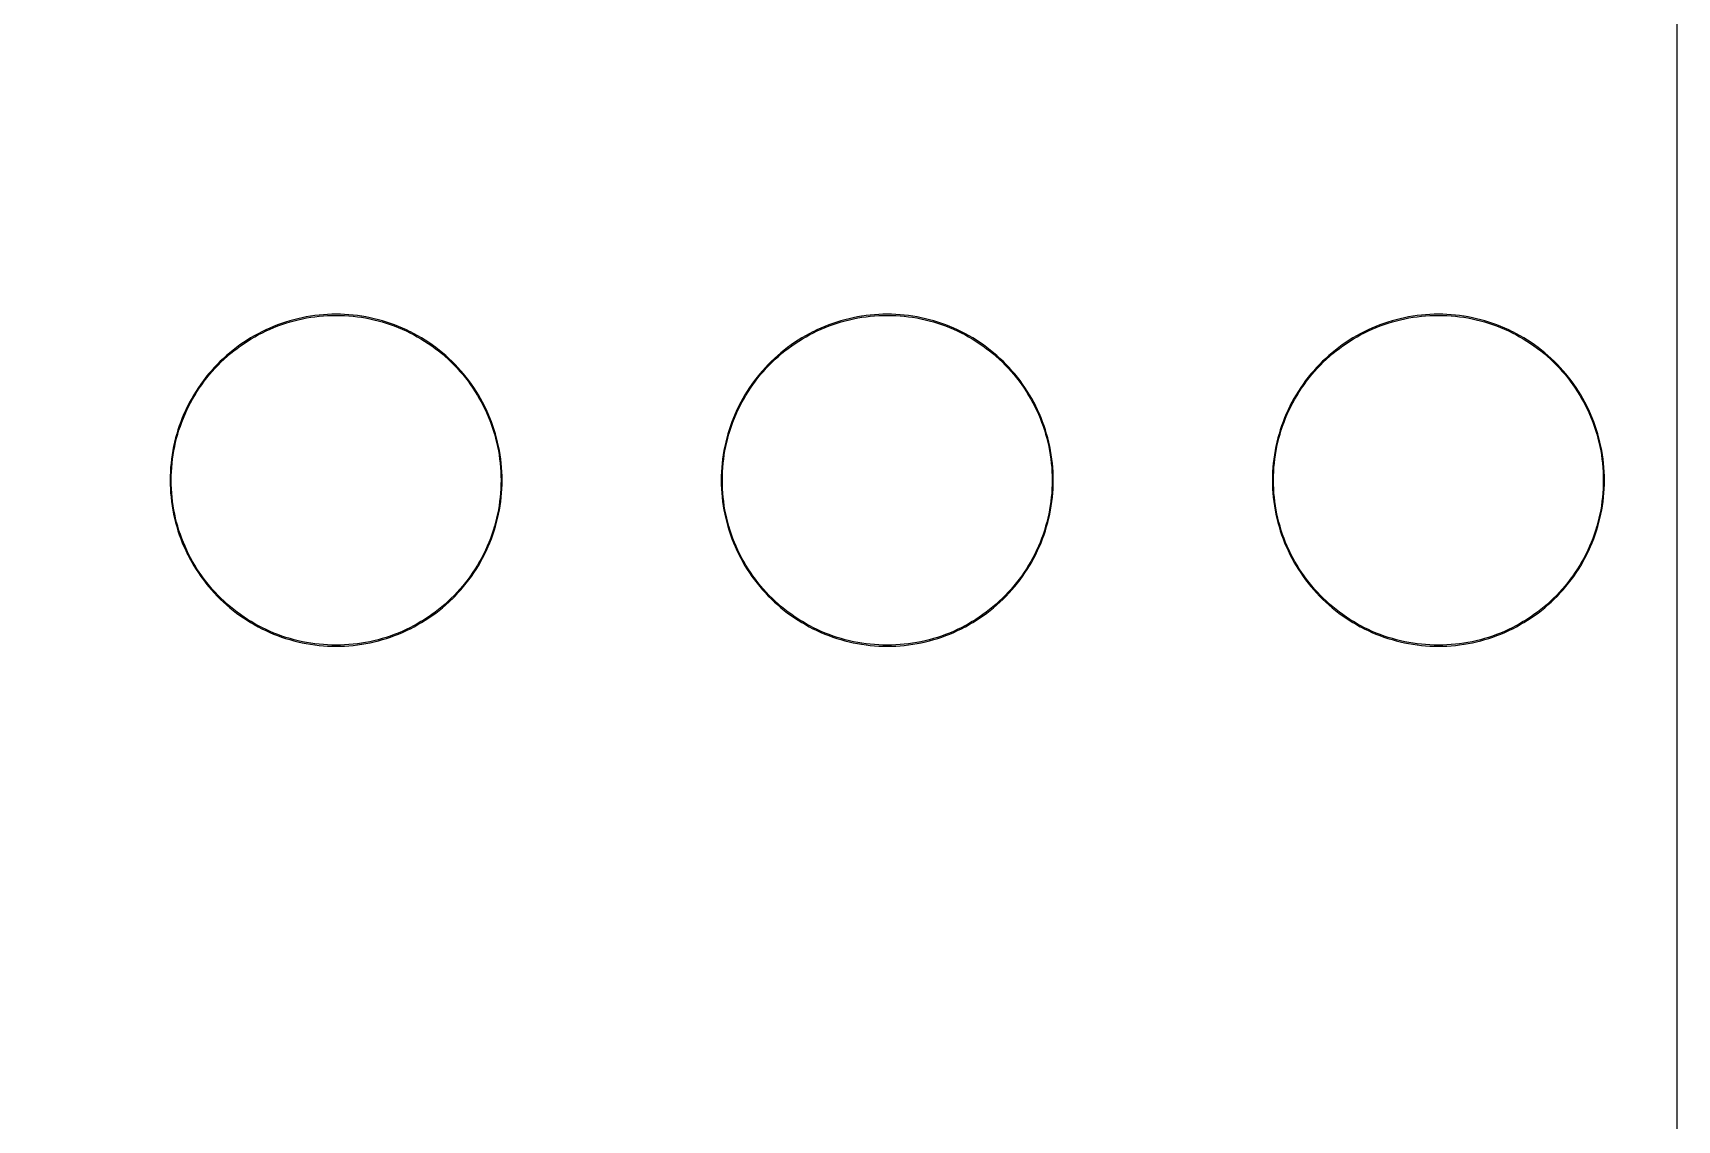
# Model space of a CAD drawing. Extents: x 6 to 66, y 0 to 129.
# Drawn here: x 51.05 to 66.2, y 48.6 to 58.62 of the extents above; entities that cross this region are included whole.
import ezdxf

# ---------------------------------------------------------------- set-up
doc = ezdxf.new("R2010")
doc.units = 0

msp = doc.modelspace()

# ---------------------------------------------------------------- linework, layer by layer
at = {"color": 5, "true_color": 0x0000ff}
msp.add_polyline3d([(66.20408, 0.3175, 0), (66.20408, 128.81762, 0), (5.58393, 128.81762, 0), (5.58393, 0.3175, 0), (66.20408, 0.3175, 0)], close=True, dxfattribs=at)
at = {"color": 34, "true_color": 0x008000}
for points in [[(5.58394, 0.3175, 0), (66.20408, 0.3175, 0), (66.20408, 128.81762, 0), (5.58394, 128.81762, 0), (5.58394, 0.3175, 0)], [(54.9111, 55.59368, 0), (54.88265, 55.6206, 0), (54.8537, 55.64702, 0), (54.82373, 55.67242, 0), (54.79325, 55.69731, 0), (54.76226, 55.72119, 0), (54.73051, 55.7443, 0), (54.69825, 55.76665, 0), (54.66523, 55.78824, 0), (54.63196, 55.80882, 0), (54.59792, 55.82863, 0), (54.56363, 55.84768, 0), (54.52858, 55.86571, 0), (54.5272, 55.86642, 0), (54.49189, 55.88344, 0), (54.45608, 55.89969, 0), (54.42001, 55.91493, 0), (54.38343, 55.92916, 0), (54.3466, 55.94262, 0), (54.30927, 55.95506, 0), (54.27167, 55.96649, 0), (54.23383, 55.97691, 0), (54.19573, 55.98631, 0), (54.15737, 55.99494, 0), (54.11877, 56.00256, 0), (54.08016, 56.00891, 0), (54.07863, 56.00915, 0), (54.03976, 56.01474, 0), (54.00065, 56.01931, 0), (53.96153, 56.02287, 0), (53.92242, 56.02541, 0), (53.8833, 56.02693, 0), (53.84393, 56.02744, 0), (53.80456, 56.02693, 0), (53.76545, 56.02541, 0), (53.72633, 56.02287, 0), (53.68721, 56.01931, 0), (53.6481, 56.01474, 0), (53.60923, 56.00915, 0), (53.6077, 56.00891, 0), (53.5691, 56.00256, 0), (53.53049, 55.99494, 0), (53.49213, 55.98631, 0), (53.45403, 55.97691, 0), (53.41619, 55.96649, 0), (53.3786, 55.95506, 0), (53.34126, 55.94262, 0), (53.30443, 55.92916, 0), (53.26785, 55.91493, 0), (53.23178, 55.89969, 0), (53.19597, 55.88344, 0), (53.16066, 55.86642, 0), (53.15928, 55.86571, 0), (53.12423, 55.84768, 0), (53.08994, 55.82863, 0), (53.05591, 55.80882, 0), (53.02263, 55.78824, 0), (52.98961, 55.76665, 0), (52.95735, 55.7443, 0), (52.9256, 55.72119, 0), (52.89462, 55.69731, 0), (52.86414, 55.67242, 0), (52.83416, 55.64702, 0), (52.80521, 55.6206, 0), (52.77676, 55.59368, 0), (52.74772, 55.56464, 0), (52.7208, 55.5362, 0), (52.69438, 55.50724, 0), (52.66898, 55.47727, 0), (52.64409, 55.44679, 0), (52.62022, 55.4158, 0), (52.5971, 55.38405, 0), (52.57475, 55.35179, 0), (52.55316, 55.31877, 0), (52.53259, 55.2855, 0), (52.51277, 55.25146, 0), (52.49372, 55.21717, 0), (52.47569, 55.18212, 0), (52.47499, 55.18074, 0), (52.45797, 55.14543, 0), (52.44171, 55.10962, 0), (52.42647, 55.07355, 0), (52.41225, 55.03698, 0), (52.39879, 55.00015, 0), (52.38634, 54.96281, 0), (52.37491, 54.92522, 0), (52.3645, 54.88737, 0), (52.3551, 54.84927, 0), (52.34646, 54.81092, 0), (52.33884, 54.77231, 0), (52.33249, 54.7337, 0), (52.33225, 54.73217, 0), (52.32666, 54.69331, 0), (52.32209, 54.65419, 0), (52.31853, 54.61507, 0), (52.31599, 54.57596, 0), (52.31447, 54.53684, 0), (52.31396, 54.49747, 0), (52.31447, 54.4581, 0), (52.31599, 54.41899, 0), (52.31853, 54.37987, 0), (52.32209, 54.34076, 0), (52.32666, 54.30164, 0), (52.33225, 54.26278, 0), (52.33249, 54.26125, 0), (52.33884, 54.22264, 0), (52.34646, 54.18403, 0), (52.3551, 54.14568, 0), (52.3645, 54.10758, 0), (52.37491, 54.06973, 0), (52.38634, 54.03214, 0), (52.39879, 53.9948, 0), (52.41225, 53.95797, 0), (52.42647, 53.92139, 0), (52.44171, 53.88533, 0), (52.45797, 53.84951, 0), (52.47499, 53.81421, 0), (52.47569, 53.81283, 0), (52.49372, 53.77777, 0), (52.51277, 53.74348, 0), (52.53259, 53.70945, 0), (52.55316, 53.67617, 0), (52.57475, 53.64315, 0), (52.5971, 53.6109, 0), (52.62022, 53.57915, 0), (52.64409, 53.54816, 0), (52.66898, 53.51768, 0), (52.69438, 53.48771, 0), (52.7208, 53.45875, 0), (52.74772, 53.4303, 0), (52.77566, 53.40236, 0), (52.77676, 53.40127, 0), (52.80521, 53.37434, 0), (52.83416, 53.34793, 0), (52.86414, 53.32253, 0), (52.89462, 53.29763, 0), (52.9256, 53.27376, 0), (52.95735, 53.25064, 0), (52.98961, 53.22829, 0), (53.02263, 53.2067, 0), (53.05591, 53.18613, 0), (53.08994, 53.16632, 0), (53.12423, 53.14727, 0), (53.12561, 53.14656, 0), (53.15928, 53.12923, 0), (53.16066, 53.12853, 0), (53.19597, 53.11151, 0), (53.23178, 53.09525, 0), (53.26785, 53.08001, 0), (53.30443, 53.06579, 0), (53.34126, 53.05233, 0), (53.3786, 53.03988, 0), (53.41619, 53.02845, 0), (53.45403, 53.01804, 0), (53.49213, 53.00864, 0), (53.53049, 53, 0), (53.5691, 52.99238, 0), (53.6077, 52.98603, 0), (53.60923, 52.98579, 0), (53.6481, 52.9802, 0), (53.68721, 52.97563, 0), (53.72633, 52.97208, 0), (53.76545, 52.96954, 0), (53.80456, 52.96801, 0), (53.84393, 52.9675, 0), (53.8833, 52.96801, 0), (53.92242, 52.96954, 0), (53.96153, 52.97208, 0), (54.00065, 52.97563, 0), (54.03976, 52.9802, 0), (54.07863, 52.98579, 0), (54.08016, 52.98603, 0), (54.11877, 52.99238, 0), (54.15737, 53, 0), (54.19573, 53.00864, 0), (54.23383, 53.01804, 0), (54.27167, 53.02845, 0), (54.30927, 53.03988, 0), (54.3466, 53.05233, 0), (54.38343, 53.06579, 0), (54.42001, 53.08001, 0), (54.45608, 53.09525, 0), (54.49189, 53.11151, 0), (54.5272, 53.12853, 0), (54.52858, 53.12923, 0), (54.56225, 53.14656, 0), (54.56363, 53.14727, 0), (54.59792, 53.16632, 0), (54.63196, 53.18613, 0), (54.66523, 53.2067, 0), (54.69825, 53.22829, 0), (54.73051, 53.25064, 0), (54.76226, 53.27376, 0), (54.79325, 53.29763, 0), (54.82373, 53.32253, 0), (54.8537, 53.34793, 0), (54.88265, 53.37434, 0), (54.9111, 53.40127, 0), (54.9122, 53.40236, 0), (54.94014, 53.4303, 0), (54.96706, 53.45875, 0), (54.99348, 53.48771, 0), (55.01888, 53.51768, 0), (55.04377, 53.54816, 0), (55.06765, 53.57915, 0), (55.09076, 53.6109, 0), (55.11311, 53.64315, 0), (55.1347, 53.67617, 0), (55.15528, 53.70945, 0), (55.17509, 53.74348, 0), (55.19414, 53.77777, 0), (55.21217, 53.81283, 0), (55.21288, 53.81421, 0), (55.22989, 53.84951, 0), (55.24615, 53.88533, 0), (55.26139, 53.92139, 0), (55.27561, 53.95797, 0), (55.28908, 53.9948, 0), (55.30152, 54.03214, 0), (55.31295, 54.06973, 0), (55.32337, 54.10758, 0), (55.33276, 54.14568, 0), (55.3414, 54.18403, 0), (55.34902, 54.22264, 0), (55.35537, 54.26125, 0), (55.35561, 54.26278, 0), (55.3612, 54.30164, 0), (55.36577, 54.34076, 0), (55.36933, 54.37987, 0), (55.37187, 54.41899, 0), (55.37339, 54.4581, 0), (55.3739, 54.49747, 0), (55.37339, 54.53684, 0), (55.37187, 54.57596, 0), (55.36933, 54.61507, 0), (55.36577, 54.65419, 0), (55.3612, 54.69331, 0), (55.35561, 54.73217, 0), (55.35537, 54.7337, 0), (55.34902, 54.77231, 0), (55.3414, 54.81092, 0), (55.33276, 54.84927, 0), (55.32337, 54.88737, 0), (55.31295, 54.92522, 0), (55.30152, 54.96281, 0), (55.28908, 55.00015, 0), (55.27561, 55.03698, 0), (55.26139, 55.07355, 0), (55.24615, 55.10962, 0), (55.22989, 55.14543, 0), (55.21288, 55.18074, 0), (55.21217, 55.18212, 0), (55.19414, 55.21717, 0), (55.17509, 55.25146, 0), (55.15528, 55.2855, 0), (55.1347, 55.31877, 0), (55.11311, 55.35179, 0), (55.09076, 55.38405, 0), (55.06765, 55.4158, 0), (55.04377, 55.44679, 0), (55.01888, 55.47727, 0), (54.99348, 55.50724, 0), (54.96706, 55.5362, 0), (54.94014, 55.56464, 0), (54.9111, 55.59368, 0)], [(53.92242, 52.97944, 0), (53.8833, 52.97792, 0), (53.84393, 52.97741, 0), (53.80456, 52.97792, 0), (53.76545, 52.97944, 0), (53.72633, 52.98198, 0), (53.68721, 52.98554, 0), (53.6481, 52.99011, 0), (53.60987, 52.99561, 0), (53.57216, 53.00181, 0), (53.53355, 53.00943, 0), (53.4952, 53.01806, 0), (53.4571, 53.02746, 0), (53.41925, 53.03787, 0), (53.38166, 53.0493, 0), (53.34432, 53.06175, 0), (53.30749, 53.07521, 0), (53.27091, 53.08944, 0), (53.23485, 53.10468, 0), (53.19903, 53.12093, 0), (53.16403, 53.1378, 0), (53.13005, 53.15528, 0), (53.09576, 53.17433, 0), (53.06173, 53.19414, 0), (53.02845, 53.21472, 0), (52.99543, 53.23631, 0), (52.96318, 53.25866, 0), (52.93143, 53.28177, 0), (52.90044, 53.30565, 0), (52.86996, 53.33054, 0), (52.83999, 53.35594, 0), (52.81103, 53.38236, 0), (52.78258, 53.40928, 0), (52.75574, 53.43612, 0), (52.72881, 53.46457, 0), (52.7024, 53.49353, 0), (52.677, 53.5235, 0), (52.65211, 53.55398, 0), (52.62823, 53.58497, 0), (52.60512, 53.61672, 0), (52.58276, 53.64898, 0), (52.56117, 53.682, 0), (52.5406, 53.71527, 0), (52.52079, 53.74931, 0), (52.50174, 53.7836, 0), (52.48441, 53.81727, 0), (52.46739, 53.85257, 0), (52.45113, 53.88839, 0), (52.43589, 53.92446, 0), (52.42167, 53.96103, 0), (52.40821, 53.99786, 0), (52.39576, 54.0352, 0), (52.38433, 54.07279, 0), (52.37392, 54.11064, 0), (52.36452, 54.14874, 0), (52.35588, 54.18709, 0), (52.34826, 54.2257, 0), (52.34216, 54.26278, 0), (52.33657, 54.30164, 0), (52.332, 54.34076, 0), (52.32844, 54.37987, 0), (52.3259, 54.41899, 0), (52.32438, 54.4581, 0), (52.32387, 54.49747, 0), (52.32438, 54.53684, 0), (52.3259, 54.57596, 0), (52.32844, 54.61507, 0), (52.332, 54.65419, 0), (52.33657, 54.69331, 0), (52.34215, 54.73209, 0), (52.34826, 54.76925, 0), (52.35588, 54.80785, 0), (52.36452, 54.84621, 0), (52.37392, 54.88431, 0), (52.38433, 54.92215, 0), (52.39576, 54.95975, 0), (52.40821, 54.99708, 0), (52.42167, 55.03391, 0), (52.43589, 55.07049, 0), (52.45113, 55.10656, 0), (52.46739, 55.14237, 0), (52.48441, 55.17767, 0), (52.50174, 55.21135, 0), (52.52079, 55.24564, 0), (52.5406, 55.27968, 0), (52.56117, 55.31295, 0), (52.58276, 55.34597, 0), (52.60512, 55.37823, 0), (52.62823, 55.40998, 0), (52.65211, 55.44097, 0), (52.677, 55.47145, 0), (52.7024, 55.50142, 0), (52.72881, 55.53037, 0), (52.75574, 55.55882, 0), (52.78277, 55.58585, 0), (52.81103, 55.61259, 0), (52.83999, 55.63901, 0), (52.86996, 55.66441, 0), (52.90044, 55.6893, 0), (52.93143, 55.71317, 0), (52.96318, 55.73629, 0), (52.99543, 55.75864, 0), (53.02845, 55.78023, 0), (53.06173, 55.8008, 0), (53.09576, 55.82062, 0), (53.13005, 55.83967, 0), (53.16403, 55.85714, 0), (53.19903, 55.87401, 0), (53.23485, 55.89027, 0), (53.27091, 55.90551, 0), (53.30749, 55.91973, 0), (53.34432, 55.9332, 0), (53.38166, 55.94564, 0), (53.41925, 55.95707, 0), (53.4571, 55.96749, 0), (53.4952, 55.97688, 0), (53.53355, 55.98552, 0), (53.57216, 55.99314, 0), (53.60987, 55.99934, 0), (53.6481, 56.00484, 0), (53.68721, 56.00941, 0), (53.72633, 56.01296, 0), (53.76545, 56.0155, 0), (53.80456, 56.01703, 0), (53.84393, 56.01754, 0), (53.8833, 56.01703, 0), (53.92242, 56.0155, 0), (53.96153, 56.01296, 0), (54.00065, 56.00941, 0), (54.03976, 56.00484, 0), (54.07806, 55.99933, 0), (54.1157, 55.99314, 0), (54.15431, 55.98552, 0), (54.19267, 55.97688, 0), (54.23077, 55.96749, 0), (54.26861, 55.95707, 0), (54.3062, 55.94564, 0), (54.34354, 55.9332, 0), (54.38037, 55.91973, 0), (54.41695, 55.90551, 0), (54.45302, 55.89027, 0), (54.48883, 55.87401, 0), (54.52384, 55.85715, 0), (54.55781, 55.83967, 0), (54.5921, 55.82062, 0), (54.62613, 55.8008, 0), (54.65941, 55.78023, 0), (54.69243, 55.75864, 0), (54.72469, 55.73629, 0), (54.75644, 55.71317, 0), (54.78742, 55.6893, 0), (54.8179, 55.66441, 0), (54.84788, 55.63901, 0), (54.87683, 55.61259, 0), (54.90528, 55.58567, 0), (54.93211, 55.55884, 0), (54.93212, 55.55882, 0), (54.95905, 55.53037, 0), (54.98546, 55.50142, 0), (55.01086, 55.47145, 0), (55.03576, 55.44097, 0), (55.05963, 55.40998, 0), (55.08275, 55.37823, 0), (55.1051, 55.34597, 0), (55.12669, 55.31295, 0), (55.14726, 55.27968, 0), (55.16707, 55.24564, 0), (55.18612, 55.21135, 0), (55.20345, 55.17767, 0), (55.22047, 55.14237, 0), (55.23673, 55.10656, 0), (55.25197, 55.07049, 0), (55.26619, 55.03391, 0), (55.27965, 54.99708, 0), (55.2921, 54.95975, 0), (55.30353, 54.92215, 0), (55.31394, 54.88431, 0), (55.32334, 54.84621, 0), (55.33198, 54.80785, 0), (55.3396, 54.76925, 0), (55.34579, 54.73161, 0), (55.35129, 54.69331, 0), (55.35587, 54.65419, 0), (55.35942, 54.61507, 0), (55.36196, 54.57596, 0), (55.36349, 54.53684, 0), (55.36399, 54.49747, 0), (55.36349, 54.4581, 0), (55.36196, 54.41899, 0), (55.35942, 54.37987, 0), (55.35587, 54.34076, 0), (55.35129, 54.30164, 0), (55.34579, 54.26334, 0), (55.3396, 54.2257, 0), (55.33198, 54.18709, 0), (55.32334, 54.14874, 0), (55.31394, 54.11064, 0), (55.30353, 54.07279, 0), (55.2921, 54.0352, 0), (55.27965, 53.99786, 0), (55.26619, 53.96103, 0), (55.25197, 53.92446, 0), (55.23673, 53.88839, 0), (55.22047, 53.85257, 0), (55.20345, 53.81727, 0), (55.18612, 53.7836, 0), (55.16707, 53.74931, 0), (55.14726, 53.71527, 0), (55.12669, 53.682, 0), (55.1051, 53.64898, 0), (55.08275, 53.61672, 0), (55.05963, 53.58497, 0), (55.03576, 53.55398, 0), (55.01086, 53.5235, 0), (54.98546, 53.49353, 0), (54.95905, 53.46457, 0), (54.93212, 53.43612, 0), (54.90528, 53.40928, 0), (54.87683, 53.38236, 0), (54.84788, 53.35594, 0), (54.8179, 53.33054, 0), (54.78742, 53.30565, 0), (54.75644, 53.28177, 0), (54.72469, 53.25866, 0), (54.69243, 53.23631, 0), (54.65941, 53.21472, 0), (54.62613, 53.19414, 0), (54.5921, 53.17433, 0), (54.55781, 53.15528, 0), (54.52383, 53.1378, 0), (54.48883, 53.12093, 0), (54.45302, 53.10468, 0), (54.41695, 53.08944, 0), (54.38037, 53.07521, 0), (54.34354, 53.06175, 0), (54.3062, 53.0493, 0), (54.26861, 53.03787, 0), (54.23077, 53.02746, 0), (54.19267, 53.01806, 0), (54.15431, 53.00943, 0), (54.1157, 53.00181, 0), (54.07806, 52.99562, 0), (54.03976, 52.99011, 0), (54.00065, 52.98554, 0), (53.96153, 52.98198, 0), (53.92242, 52.97944, 0)], [(59.9911, 55.59368, 0), (59.96265, 55.6206, 0), (59.9337, 55.64702, 0), (59.90373, 55.67242, 0), (59.87325, 55.69731, 0), (59.84226, 55.72119, 0), (59.81051, 55.7443, 0), (59.77825, 55.76665, 0), (59.74523, 55.78824, 0), (59.71196, 55.80882, 0), (59.67792, 55.82863, 0), (59.64363, 55.84768, 0), (59.60858, 55.86571, 0), (59.6072, 55.86642, 0), (59.57189, 55.88344, 0), (59.53608, 55.89969, 0), (59.50001, 55.91493, 0), (59.46343, 55.92916, 0), (59.4266, 55.94262, 0), (59.38927, 55.95506, 0), (59.35167, 55.96649, 0), (59.31383, 55.97691, 0), (59.27573, 55.98631, 0), (59.23737, 55.99494, 0), (59.19877, 56.00256, 0), (59.16016, 56.00891, 0), (59.15863, 56.00915, 0), (59.11977, 56.01474, 0), (59.08065, 56.01931, 0), (59.04153, 56.02287, 0), (59.00242, 56.02541, 0), (58.9633, 56.02693, 0), (58.92393, 56.02744, 0), (58.88456, 56.02693, 0), (58.84544, 56.02541, 0), (58.80633, 56.02287, 0), (58.76721, 56.01931, 0), (58.7281, 56.01474, 0), (58.68924, 56.00915, 0), (58.6877, 56.00891, 0), (58.6491, 56.00256, 0), (58.61049, 55.99494, 0), (58.57213, 55.98631, 0), (58.53403, 55.97691, 0), (58.49619, 55.96649, 0), (58.4586, 55.95506, 0), (58.42126, 55.94262, 0), (58.38443, 55.92916, 0), (58.34785, 55.91493, 0), (58.31178, 55.89969, 0), (58.27597, 55.88344, 0), (58.24066, 55.86642, 0), (58.23928, 55.86571, 0), (58.20423, 55.84768, 0), (58.16994, 55.82863, 0), (58.13591, 55.80882, 0), (58.10263, 55.78824, 0), (58.06961, 55.76665, 0), (58.03735, 55.7443, 0), (58.0056, 55.72119, 0), (57.97462, 55.69731, 0), (57.94414, 55.67242, 0), (57.91416, 55.64702, 0), (57.88521, 55.6206, 0), (57.85676, 55.59368, 0), (57.82772, 55.56464, 0), (57.8008, 55.5362, 0), (57.77438, 55.50724, 0), (57.74898, 55.47727, 0), (57.72409, 55.44679, 0), (57.70022, 55.4158, 0), (57.6771, 55.38405, 0), (57.65475, 55.35179, 0), (57.63316, 55.31877, 0), (57.61259, 55.2855, 0), (57.59277, 55.25146, 0), (57.57372, 55.21717, 0), (57.55569, 55.18212, 0), (57.55499, 55.18074, 0), (57.53797, 55.14543, 0), (57.52171, 55.10962, 0), (57.50647, 55.07355, 0), (57.49225, 55.03698, 0), (57.47879, 55.00015, 0), (57.46634, 54.96281, 0), (57.45491, 54.92522, 0), (57.4445, 54.88737, 0), (57.4351, 54.84927, 0), (57.42646, 54.81092, 0), (57.41884, 54.77231, 0), (57.41249, 54.7337, 0), (57.41225, 54.73217, 0), (57.40666, 54.69331, 0), (57.40209, 54.65419, 0), (57.39853, 54.61507, 0), (57.39599, 54.57596, 0), (57.39447, 54.53684, 0), (57.39396, 54.49747, 0), (57.39447, 54.4581, 0), (57.39599, 54.41899, 0), (57.39853, 54.37987, 0), (57.40209, 54.34076, 0), (57.40666, 54.30164, 0), (57.41225, 54.26278, 0), (57.41249, 54.26125, 0), (57.41884, 54.22264, 0), (57.42646, 54.18403, 0), (57.4351, 54.14568, 0), (57.4445, 54.10758, 0), (57.45491, 54.06973, 0), (57.46634, 54.03214, 0), (57.47879, 53.9948, 0), (57.49225, 53.95797, 0), (57.50647, 53.92139, 0), (57.52171, 53.88533, 0), (57.53797, 53.84951, 0), (57.55499, 53.81421, 0), (57.55569, 53.81283, 0), (57.57372, 53.77777, 0), (57.59277, 53.74348, 0), (57.61259, 53.70945, 0), (57.63316, 53.67617, 0), (57.65475, 53.64315, 0), (57.6771, 53.6109, 0), (57.70022, 53.57915, 0), (57.72409, 53.54816, 0), (57.74898, 53.51768, 0), (57.77438, 53.48771, 0), (57.8008, 53.45875, 0), (57.82772, 53.4303, 0), (57.85566, 53.40236, 0), (57.85676, 53.40127, 0), (57.88521, 53.37434, 0), (57.91416, 53.34793, 0), (57.94414, 53.32253, 0), (57.97462, 53.29763, 0), (58.0056, 53.27376, 0), (58.03735, 53.25064, 0), (58.06961, 53.22829, 0), (58.10263, 53.2067, 0), (58.13591, 53.18613, 0), (58.16994, 53.16632, 0), (58.20423, 53.14727, 0), (58.20561, 53.14656, 0), (58.23928, 53.12923, 0), (58.24066, 53.12853, 0), (58.27597, 53.11151, 0), (58.31178, 53.09525, 0), (58.34785, 53.08001, 0), (58.38443, 53.06579, 0), (58.42126, 53.05233, 0), (58.4586, 53.03988, 0), (58.49619, 53.02845, 0), (58.53403, 53.01804, 0), (58.57213, 53.00864, 0), (58.61049, 53, 0), (58.6491, 52.99238, 0), (58.6877, 52.98603, 0), (58.68924, 52.98579, 0), (58.7281, 52.9802, 0), (58.76721, 52.97563, 0), (58.80633, 52.97208, 0), (58.84544, 52.96954, 0), (58.88456, 52.96801, 0), (58.92393, 52.9675, 0), (58.9633, 52.96801, 0), (59.00242, 52.96954, 0), (59.04153, 52.97208, 0), (59.08065, 52.97563, 0), (59.11977, 52.9802, 0), (59.15863, 52.98579, 0), (59.16016, 52.98603, 0), (59.19877, 52.99238, 0), (59.23737, 53, 0), (59.27573, 53.00864, 0), (59.31383, 53.01804, 0), (59.35167, 53.02845, 0), (59.38927, 53.03988, 0), (59.4266, 53.05233, 0), (59.46343, 53.06579, 0), (59.50001, 53.08001, 0), (59.53608, 53.09525, 0), (59.57189, 53.11151, 0), (59.6072, 53.12853, 0), (59.60858, 53.12923, 0), (59.64225, 53.14656, 0), (59.64363, 53.14727, 0), (59.67792, 53.16632, 0), (59.71196, 53.18613, 0), (59.74523, 53.2067, 0), (59.77825, 53.22829, 0), (59.81051, 53.25064, 0), (59.84226, 53.27376, 0), (59.87325, 53.29763, 0), (59.90373, 53.32253, 0), (59.9337, 53.34793, 0), (59.96265, 53.37434, 0), (59.9911, 53.40127, 0), (59.9922, 53.40236, 0), (60.02014, 53.4303, 0), (60.04706, 53.45875, 0), (60.07348, 53.48771, 0), (60.09888, 53.51768, 0), (60.12377, 53.54816, 0), (60.14765, 53.57915, 0), (60.17076, 53.6109, 0), (60.19311, 53.64315, 0), (60.2147, 53.67617, 0), (60.23528, 53.70945, 0), (60.25509, 53.74348, 0), (60.27414, 53.77777, 0), (60.29217, 53.81283, 0), (60.29288, 53.81421, 0), (60.30989, 53.84951, 0), (60.32615, 53.88533, 0), (60.34139, 53.92139, 0), (60.35561, 53.95797, 0), (60.36908, 53.9948, 0), (60.38152, 54.03214, 0), (60.39295, 54.06973, 0), (60.40337, 54.10758, 0), (60.41276, 54.14568, 0), (60.4214, 54.18403, 0), (60.42902, 54.22264, 0), (60.43537, 54.26125, 0), (60.43561, 54.26278, 0), (60.4412, 54.30164, 0), (60.44577, 54.34076, 0), (60.44933, 54.37987, 0), (60.45187, 54.41899, 0), (60.45339, 54.4581, 0), (60.4539, 54.49747, 0), (60.45339, 54.53684, 0), (60.45187, 54.57596, 0), (60.44933, 54.61507, 0), (60.44577, 54.65419, 0), (60.4412, 54.69331, 0), (60.43561, 54.73217, 0), (60.43537, 54.7337, 0), (60.42902, 54.77231, 0), (60.4214, 54.81092, 0), (60.41276, 54.84927, 0), (60.40337, 54.88737, 0), (60.39295, 54.92522, 0), (60.38152, 54.96281, 0), (60.36908, 55.00015, 0), (60.35561, 55.03698, 0), (60.34139, 55.07355, 0), (60.32615, 55.10962, 0), (60.30989, 55.14543, 0), (60.29288, 55.18074, 0), (60.29217, 55.18212, 0), (60.27414, 55.21717, 0), (60.25509, 55.25146, 0), (60.23528, 55.2855, 0), (60.2147, 55.31877, 0), (60.19311, 55.35179, 0), (60.17076, 55.38405, 0), (60.14765, 55.4158, 0), (60.12377, 55.44679, 0), (60.09888, 55.47727, 0), (60.07348, 55.50724, 0), (60.04706, 55.5362, 0), (60.02014, 55.56464, 0), (59.9911, 55.59368, 0)], [(59.00242, 52.97944, 0), (58.9633, 52.97792, 0), (58.92393, 52.97741, 0), (58.88456, 52.97792, 0), (58.84544, 52.97944, 0), (58.80633, 52.98198, 0), (58.76721, 52.98554, 0), (58.7281, 52.99011, 0), (58.6898, 52.99562, 0), (58.65216, 53.00181, 0), (58.61355, 53.00943, 0), (58.5752, 53.01806, 0), (58.5371, 53.02746, 0), (58.49925, 53.03787, 0), (58.46166, 53.0493, 0), (58.42432, 53.06175, 0), (58.38749, 53.07521, 0), (58.35091, 53.08944, 0), (58.31485, 53.10468, 0), (58.27903, 53.12093, 0), (58.24403, 53.1378, 0), (58.21005, 53.15528, 0), (58.17576, 53.17433, 0), (58.14173, 53.19414, 0), (58.10845, 53.21472, 0), (58.07543, 53.23631, 0), (58.04318, 53.25866, 0), (58.01143, 53.28177, 0), (57.98044, 53.30565, 0), (57.94996, 53.33054, 0), (57.91999, 53.35594, 0), (57.89103, 53.38236, 0), (57.86258, 53.40928, 0), (57.83574, 53.43612, 0), (57.80881, 53.46457, 0), (57.7824, 53.49353, 0), (57.757, 53.5235, 0), (57.73211, 53.55398, 0), (57.70823, 53.58497, 0), (57.68512, 53.61672, 0), (57.66276, 53.64898, 0), (57.64117, 53.682, 0), (57.6206, 53.71527, 0), (57.60079, 53.74931, 0), (57.58174, 53.7836, 0), (57.56441, 53.81727, 0), (57.54739, 53.85257, 0), (57.53113, 53.88839, 0), (57.51589, 53.92446, 0), (57.50167, 53.96103, 0), (57.48821, 53.99786, 0), (57.47576, 54.0352, 0), (57.46433, 54.07279, 0), (57.45392, 54.11064, 0), (57.44452, 54.14874, 0), (57.43588, 54.18709, 0), (57.42826, 54.2257, 0), (57.42216, 54.26278, 0), (57.41657, 54.30164, 0), (57.412, 54.34076, 0), (57.40844, 54.37987, 0), (57.4059, 54.41899, 0), (57.40438, 54.4581, 0), (57.40387, 54.49747, 0), (57.40438, 54.53684, 0), (57.4059, 54.57596, 0), (57.40844, 54.61507, 0), (57.412, 54.65419, 0), (57.41657, 54.69331, 0), (57.42215, 54.73209, 0), (57.42826, 54.76925, 0), (57.43588, 54.80785, 0), (57.44452, 54.84621, 0), (57.45392, 54.88431, 0), (57.46433, 54.92215, 0), (57.47576, 54.95975, 0), (57.48821, 54.99708, 0), (57.50167, 55.03391, 0), (57.51589, 55.07049, 0), (57.53113, 55.10656, 0), (57.54739, 55.14237, 0), (57.56441, 55.17767, 0), (57.58174, 55.21135, 0), (57.60079, 55.24564, 0), (57.6206, 55.27968, 0), (57.64117, 55.31295, 0), (57.66276, 55.34597, 0), (57.68512, 55.37823, 0), (57.70823, 55.40998, 0), (57.73211, 55.44097, 0), (57.757, 55.47145, 0), (57.7824, 55.50142, 0), (57.80881, 55.53037, 0), (57.83574, 55.55882, 0), (57.86277, 55.58585, 0), (57.89103, 55.61259, 0), (57.91999, 55.63901, 0), (57.94996, 55.66441, 0), (57.98044, 55.6893, 0), (58.01143, 55.71317, 0), (58.04318, 55.73629, 0), (58.07543, 55.75864, 0), (58.10845, 55.78023, 0), (58.14173, 55.8008, 0), (58.17576, 55.82062, 0), (58.21005, 55.83967, 0), (58.24403, 55.85714, 0), (58.27903, 55.87401, 0), (58.31485, 55.89027, 0), (58.35091, 55.90551, 0), (58.38749, 55.91973, 0), (58.42432, 55.9332, 0), (58.46166, 55.94564, 0), (58.49925, 55.95707, 0), (58.5371, 55.96749, 0), (58.5752, 55.97688, 0), (58.61355, 55.98552, 0), (58.65216, 55.99314, 0), (58.6898, 55.99933, 0), (58.7281, 56.00484, 0), (58.76721, 56.00941, 0), (58.80633, 56.01296, 0), (58.84544, 56.0155, 0), (58.88456, 56.01703, 0), (58.92393, 56.01754, 0), (58.9633, 56.01703, 0), (59.00242, 56.0155, 0), (59.04153, 56.01296, 0), (59.08065, 56.00941, 0), (59.11977, 56.00484, 0), (59.15806, 55.99933, 0), (59.1957, 55.99314, 0), (59.23431, 55.98552, 0), (59.27267, 55.97688, 0), (59.31077, 55.96749, 0), (59.34861, 55.95707, 0), (59.3862, 55.94564, 0), (59.42354, 55.9332, 0), (59.46037, 55.91973, 0), (59.49695, 55.90551, 0), (59.53302, 55.89027, 0), (59.56883, 55.87401, 0), (59.60384, 55.85715, 0), (59.63781, 55.83967, 0), (59.6721, 55.82062, 0), (59.70613, 55.8008, 0), (59.73941, 55.78023, 0), (59.77243, 55.75864, 0), (59.80469, 55.73629, 0), (59.83644, 55.71317, 0), (59.86742, 55.6893, 0), (59.8979, 55.66441, 0), (59.92788, 55.63901, 0), (59.95683, 55.61259, 0), (59.98509, 55.58585, 0), (60.01212, 55.55882, 0), (60.03905, 55.53037, 0), (60.06546, 55.50142, 0), (60.09086, 55.47145, 0), (60.11576, 55.44097, 0), (60.13963, 55.40998, 0), (60.16275, 55.37823, 0), (60.1851, 55.34597, 0), (60.20669, 55.31295, 0), (60.22726, 55.27968, 0), (60.24707, 55.24564, 0), (60.26612, 55.21135, 0), (60.28345, 55.17767, 0), (60.30047, 55.14237, 0), (60.31673, 55.10656, 0), (60.33197, 55.07049, 0), (60.34619, 55.03391, 0), (60.35965, 54.99708, 0), (60.3721, 54.95975, 0), (60.38353, 54.92215, 0), (60.39394, 54.88431, 0), (60.40334, 54.84621, 0), (60.41198, 54.80785, 0), (60.4196, 54.76925, 0), (60.42579, 54.73161, 0), (60.43129, 54.69331, 0), (60.43587, 54.65419, 0), (60.43942, 54.61507, 0), (60.44196, 54.57596, 0), (60.44349, 54.53684, 0), (60.44399, 54.49747, 0), (60.44349, 54.4581, 0), (60.44196, 54.41899, 0), (60.43942, 54.37987, 0), (60.43587, 54.34076, 0), (60.43129, 54.30164, 0), (60.42579, 54.26334, 0), (60.4196, 54.2257, 0), (60.41198, 54.18709, 0), (60.40334, 54.14874, 0), (60.39394, 54.11064, 0), (60.38353, 54.07279, 0), (60.3721, 54.0352, 0), (60.35965, 53.99786, 0), (60.34619, 53.96103, 0), (60.33197, 53.92446, 0), (60.31673, 53.88839, 0), (60.30047, 53.85257, 0), (60.28345, 53.81727, 0), (60.26612, 53.7836, 0), (60.24707, 53.74931, 0), (60.22726, 53.71527, 0), (60.20669, 53.682, 0), (60.1851, 53.64898, 0), (60.16275, 53.61672, 0), (60.13963, 53.58497, 0), (60.11576, 53.55398, 0), (60.09086, 53.5235, 0), (60.06546, 53.49353, 0), (60.03905, 53.46457, 0), (60.01212, 53.43612, 0), (59.98528, 53.40928, 0), (59.95683, 53.38236, 0), (59.92788, 53.35594, 0), (59.8979, 53.33054, 0), (59.86742, 53.30565, 0), (59.83644, 53.28177, 0), (59.80469, 53.25866, 0), (59.77243, 53.23631, 0), (59.73941, 53.21472, 0), (59.70613, 53.19414, 0), (59.6721, 53.17433, 0), (59.63781, 53.15528, 0), (59.60383, 53.1378, 0), (59.56883, 53.12093, 0), (59.53302, 53.10468, 0), (59.49695, 53.08944, 0), (59.46037, 53.07521, 0), (59.42354, 53.06175, 0), (59.3862, 53.0493, 0), (59.34861, 53.03787, 0), (59.31077, 53.02746, 0), (59.27267, 53.01806, 0), (59.23431, 53.00943, 0), (59.1957, 53.00181, 0), (59.15806, 52.99562, 0), (59.11977, 52.99011, 0), (59.08065, 52.98554, 0), (59.04153, 52.98198, 0), (59.00242, 52.97944, 0)], [(63.96456, 56.02693, 0), (63.92545, 56.02541, 0), (63.88633, 56.02287, 0), (63.84721, 56.01931, 0), (63.8081, 56.01474, 0), (63.76924, 56.00915, 0), (63.7677, 56.00891, 0), (63.7291, 56.00256, 0), (63.69049, 55.99494, 0), (63.65213, 55.98631, 0), (63.61403, 55.97691, 0), (63.57619, 55.96649, 0), (63.5386, 55.95506, 0), (63.50126, 55.94262, 0), (63.46443, 55.92916, 0), (63.42785, 55.91493, 0), (63.39178, 55.89969, 0), (63.35597, 55.88344, 0), (63.32066, 55.86642, 0), (63.31928, 55.86571, 0), (63.28423, 55.84768, 0), (63.24994, 55.82863, 0), (63.21591, 55.80882, 0), (63.18263, 55.78824, 0), (63.14961, 55.76665, 0), (63.11735, 55.7443, 0), (63.0856, 55.72119, 0), (63.05462, 55.69731, 0), (63.02414, 55.67242, 0), (62.99416, 55.64702, 0), (62.96521, 55.6206, 0), (62.93676, 55.59368, 0), (62.90772, 55.56464, 0), (62.8808, 55.5362, 0), (62.85438, 55.50724, 0), (62.82898, 55.47727, 0), (62.80409, 55.44679, 0), (62.78022, 55.4158, 0), (62.7571, 55.38405, 0), (62.73475, 55.35179, 0), (62.71316, 55.31877, 0), (62.69259, 55.2855, 0), (62.67277, 55.25146, 0), (62.65372, 55.21717, 0), (62.63569, 55.18212, 0), (62.63499, 55.18074, 0), (62.61797, 55.14543, 0), (62.60171, 55.10962, 0), (62.58647, 55.07355, 0), (62.57225, 55.03698, 0), (62.55879, 55.00015, 0), (62.54634, 54.96281, 0), (62.53491, 54.92522, 0), (62.5245, 54.88737, 0), (62.5151, 54.84927, 0), (62.50646, 54.81092, 0), (62.49884, 54.77231, 0), (62.49249, 54.7337, 0), (62.49225, 54.73217, 0), (62.48666, 54.69331, 0), (62.48209, 54.65419, 0), (62.47853, 54.61507, 0), (62.47599, 54.57596, 0), (62.47447, 54.53684, 0), (62.47396, 54.49747, 0), (62.47447, 54.4581, 0), (62.47599, 54.41899, 0), (62.47853, 54.37987, 0), (62.48209, 54.34076, 0), (62.48666, 54.30164, 0), (62.49225, 54.26278, 0), (62.49249, 54.26125, 0), (62.49884, 54.22264, 0), (62.50646, 54.18403, 0), (62.5151, 54.14568, 0), (62.5245, 54.10758, 0), (62.53491, 54.06973, 0), (62.54634, 54.03214, 0), (62.55879, 53.9948, 0), (62.57225, 53.95797, 0), (62.58647, 53.92139, 0), (62.60171, 53.88533, 0), (62.61797, 53.84951, 0), (62.63499, 53.81421, 0), (62.63569, 53.81283, 0), (62.65372, 53.77777, 0), (62.67277, 53.74348, 0), (62.69259, 53.70945, 0), (62.71316, 53.67617, 0), (62.73475, 53.64315, 0), (62.7571, 53.6109, 0), (62.78022, 53.57915, 0), (62.80409, 53.54816, 0), (62.82898, 53.51768, 0), (62.85438, 53.48771, 0), (62.8808, 53.45875, 0), (62.90772, 53.4303, 0), (62.93566, 53.40236, 0), (62.93676, 53.40127, 0), (62.96521, 53.37434, 0), (62.99416, 53.34793, 0), (63.02414, 53.32253, 0), (63.05462, 53.29763, 0), (63.0856, 53.27376, 0), (63.11735, 53.25064, 0), (63.14961, 53.22829, 0), (63.18263, 53.2067, 0), (63.21591, 53.18613, 0), (63.24994, 53.16632, 0), (63.28423, 53.14727, 0), (63.28561, 53.14656, 0), (63.31928, 53.12923, 0), (63.32066, 53.12853, 0), (63.35597, 53.11151, 0), (63.39178, 53.09525, 0), (63.42785, 53.08001, 0), (63.46443, 53.06579, 0), (63.50126, 53.05233, 0), (63.5386, 53.03988, 0), (63.57619, 53.02845, 0), (63.61403, 53.01804, 0), (63.65213, 53.00864, 0), (63.69049, 53, 0), (63.7291, 52.99238, 0), (63.7677, 52.98603, 0), (63.76924, 52.98579, 0), (63.8081, 52.9802, 0), (63.84721, 52.97563, 0), (63.88633, 52.97208, 0), (63.92545, 52.96954, 0), (63.96456, 52.96801, 0), (64.00393, 52.9675, 0), (64.0433, 52.96801, 0), (64.08242, 52.96954, 0), (64.12153, 52.97208, 0), (64.16065, 52.97563, 0), (64.19977, 52.9802, 0), (64.23863, 52.98579, 0), (64.24016, 52.98603, 0), (64.27876, 52.99238, 0), (64.31737, 53, 0), (64.35572, 53.00864, 0), (64.39382, 53.01804, 0), (64.43167, 53.02845, 0), (64.46926, 53.03988, 0), (64.5066, 53.05233, 0), (64.54343, 53.06579, 0), (64.58001, 53.08001, 0), (64.61608, 53.09525, 0), (64.65188, 53.11151, 0), (64.6872, 53.12853, 0), (64.68858, 53.12923, 0), (64.72225, 53.14656, 0), (64.72363, 53.14727, 0), (64.75792, 53.16632, 0), (64.79196, 53.18613, 0), (64.82523, 53.2067, 0), (64.85825, 53.22829, 0), (64.89051, 53.25064, 0), (64.92225, 53.27376, 0), (64.95325, 53.29763, 0), (64.98372, 53.32253, 0), (65.0137, 53.34793, 0), (65.04264, 53.37434, 0), (65.0711, 53.40127, 0), (65.07219, 53.40236, 0), (65.10014, 53.4303, 0), (65.12706, 53.45875, 0), (65.15348, 53.48771, 0), (65.17888, 53.51768, 0), (65.20377, 53.54816, 0), (65.22765, 53.57915, 0), (65.25076, 53.6109, 0), (65.27311, 53.64315, 0), (65.2947, 53.67617, 0), (65.31528, 53.70945, 0), (65.33508, 53.74348, 0), (65.35414, 53.77777, 0), (65.37217, 53.81283, 0), (65.37287, 53.81421, 0), (65.38988, 53.84951, 0), (65.40615, 53.88533, 0), (65.42139, 53.92139, 0), (65.43561, 53.95797, 0), (65.44907, 53.9948, 0), (65.46151, 54.03214, 0), (65.47295, 54.06973, 0), (65.48336, 54.10758, 0), (65.49276, 54.14568, 0), (65.5014, 54.18403, 0), (65.50902, 54.22264, 0), (65.51537, 54.26125, 0), (65.5156, 54.26278, 0), (65.52119, 54.30164, 0), (65.52576, 54.34076, 0), (65.52933, 54.37987, 0), (65.53187, 54.41899, 0), (65.53339, 54.4581, 0), (65.5339, 54.49747, 0), (65.53339, 54.53684, 0), (65.53187, 54.57596, 0), (65.52933, 54.61507, 0), (65.52576, 54.65419, 0), (65.52119, 54.69331, 0), (65.5156, 54.73217, 0), (65.51537, 54.7337, 0), (65.50902, 54.77231, 0), (65.5014, 54.81092, 0), (65.49276, 54.84927, 0), (65.48336, 54.88737, 0), (65.47295, 54.92522, 0), (65.46151, 54.96281, 0), (65.44907, 55.00015, 0), (65.43561, 55.03698, 0), (65.42139, 55.07355, 0), (65.40615, 55.10962, 0), (65.38988, 55.14543, 0), (65.37287, 55.18074, 0), (65.37217, 55.18212, 0), (65.35414, 55.21717, 0), (65.33508, 55.25146, 0), (65.31528, 55.2855, 0), (65.2947, 55.31877, 0), (65.27311, 55.35179, 0), (65.25076, 55.38405, 0), (65.22765, 55.4158, 0), (65.20377, 55.44679, 0), (65.17888, 55.47727, 0), (65.15348, 55.50724, 0), (65.12706, 55.5362, 0), (65.10014, 55.56464, 0), (65.0711, 55.59368, 0), (65.04264, 55.6206, 0), (65.0137, 55.64702, 0), (64.98372, 55.67242, 0), (64.95325, 55.69731, 0), (64.92225, 55.72119, 0), (64.89051, 55.7443, 0), (64.85825, 55.76665, 0), (64.82523, 55.78824, 0), (64.79196, 55.80882, 0), (64.75792, 55.82863, 0), (64.72363, 55.84768, 0), (64.68858, 55.86571, 0), (64.6872, 55.86642, 0), (64.65188, 55.88344, 0), (64.61608, 55.89969, 0), (64.58001, 55.91493, 0), (64.54343, 55.92916, 0), (64.5066, 55.94262, 0), (64.46926, 55.95506, 0), (64.43167, 55.96649, 0), (64.39382, 55.97691, 0), (64.35572, 55.98631, 0), (64.31737, 55.99494, 0), (64.27876, 56.00256, 0), (64.24016, 56.00891, 0), (64.23863, 56.00915, 0), (64.19977, 56.01474, 0), (64.16065, 56.01931, 0), (64.12153, 56.02287, 0), (64.08242, 56.02541, 0), (64.0433, 56.02693, 0), (64.00393, 56.02744, 0), (63.96456, 56.02693, 0)], [(64.08242, 52.97944, 0), (64.0433, 52.97792, 0), (64.00393, 52.97741, 0), (63.96456, 52.97792, 0), (63.92545, 52.97944, 0), (63.88633, 52.98198, 0), (63.84721, 52.98554, 0), (63.8081, 52.99011, 0), (63.7698, 52.99562, 0), (63.73216, 53.00181, 0), (63.69355, 53.00943, 0), (63.6552, 53.01806, 0), (63.6171, 53.02746, 0), (63.57925, 53.03787, 0), (63.54166, 53.0493, 0), (63.50432, 53.06175, 0), (63.46749, 53.07521, 0), (63.43091, 53.08944, 0), (63.39485, 53.10468, 0), (63.35903, 53.12093, 0), (63.32403, 53.1378, 0), (63.29005, 53.15528, 0), (63.25576, 53.17433, 0), (63.22173, 53.19414, 0), (63.18845, 53.21472, 0), (63.15543, 53.23631, 0), (63.12318, 53.25866, 0), (63.09143, 53.28177, 0), (63.06044, 53.30565, 0), (63.02996, 53.33054, 0), (62.99999, 53.35594, 0), (62.97103, 53.38236, 0), (62.94258, 53.40928, 0), (62.91574, 53.43612, 0), (62.88881, 53.46457, 0), (62.8624, 53.49353, 0), (62.837, 53.5235, 0), (62.81211, 53.55398, 0), (62.78823, 53.58497, 0), (62.76512, 53.61672, 0), (62.74276, 53.64898, 0), (62.72117, 53.682, 0), (62.7006, 53.71527, 0), (62.68079, 53.74931, 0), (62.66174, 53.7836, 0), (62.64441, 53.81727, 0), (62.62739, 53.85257, 0), (62.61113, 53.88839, 0), (62.59589, 53.92446, 0), (62.58167, 53.96103, 0), (62.56821, 53.99786, 0), (62.55576, 54.0352, 0), (62.54433, 54.07279, 0), (62.53392, 54.11064, 0), (62.52452, 54.14874, 0), (62.51588, 54.18709, 0), (62.50826, 54.2257, 0), (62.50216, 54.26278, 0), (62.49657, 54.30164, 0), (62.492, 54.34076, 0), (62.48844, 54.37987, 0), (62.4859, 54.41899, 0), (62.48438, 54.4581, 0), (62.48387, 54.49747, 0), (62.48438, 54.53684, 0), (62.4859, 54.57596, 0), (62.48844, 54.61507, 0), (62.492, 54.65419, 0), (62.49657, 54.69331, 0), (62.50215, 54.73209, 0), (62.50826, 54.76925, 0), (62.51588, 54.80785, 0), (62.52452, 54.84621, 0), (62.53392, 54.88431, 0), (62.54433, 54.92215, 0), (62.55576, 54.95975, 0), (62.56821, 54.99708, 0), (62.58167, 55.03391, 0), (62.59589, 55.07049, 0), (62.61113, 55.10656, 0), (62.62739, 55.14237, 0), (62.64441, 55.17767, 0), (62.66174, 55.21135, 0), (62.68079, 55.24564, 0), (62.7006, 55.27968, 0), (62.72117, 55.31295, 0), (62.74276, 55.34597, 0), (62.76512, 55.37823, 0), (62.78823, 55.40998, 0), (62.81211, 55.44097, 0), (62.837, 55.47145, 0), (62.8624, 55.50142, 0), (62.88881, 55.53037, 0), (62.91574, 55.55882, 0), (62.94277, 55.58585, 0), (62.97103, 55.61259, 0), (62.99999, 55.63901, 0), (63.02996, 55.66441, 0), (63.06044, 55.6893, 0), (63.09143, 55.71317, 0), (63.12318, 55.73629, 0), (63.15543, 55.75864, 0), (63.18845, 55.78023, 0), (63.22173, 55.8008, 0), (63.25576, 55.82062, 0), (63.29005, 55.83967, 0), (63.32403, 55.85714, 0), (63.35903, 55.87401, 0), (63.39485, 55.89027, 0), (63.43091, 55.90551, 0), (63.46749, 55.91973, 0), (63.50432, 55.9332, 0), (63.54166, 55.94564, 0), (63.57925, 55.95707, 0), (63.6171, 55.96749, 0), (63.6552, 55.97688, 0), (63.69355, 55.98552, 0), (63.73216, 55.99314, 0), (63.7698, 55.99933, 0), (63.8081, 56.00484, 0), (63.84721, 56.00941, 0), (63.88633, 56.01296, 0), (63.92545, 56.0155, 0), (63.96456, 56.01703, 0), (64.00393, 56.01754, 0), (64.0433, 56.01703, 0), (64.08242, 56.0155, 0), (64.12153, 56.01296, 0), (64.16065, 56.00941, 0), (64.19977, 56.00484, 0), (64.23806, 55.99933, 0), (64.2757, 55.99314, 0), (64.31431, 55.98552, 0), (64.35267, 55.97688, 0), (64.39077, 55.96749, 0), (64.42861, 55.95707, 0), (64.4662, 55.94564, 0), (64.50354, 55.9332, 0), (64.54037, 55.91973, 0), (64.57695, 55.90551, 0), (64.61302, 55.89027, 0), (64.64883, 55.87401, 0), (64.68384, 55.85715, 0), (64.71781, 55.83967, 0), (64.7521, 55.82062, 0), (64.78613, 55.8008, 0), (64.81941, 55.78023, 0), (64.85243, 55.75864, 0), (64.88469, 55.73629, 0), (64.91643, 55.71317, 0), (64.94741, 55.6893, 0), (64.9779, 55.66441, 0), (65.00788, 55.63901, 0), (65.03682, 55.61259, 0), (65.06528, 55.58567, 0), (65.09209, 55.55886, 0), (65.09211, 55.55882, 0), (65.11905, 55.53037, 0), (65.14546, 55.50142, 0), (65.17086, 55.47145, 0), (65.19576, 55.44097, 0), (65.21962, 55.40998, 0), (65.24275, 55.37823, 0), (65.2651, 55.34597, 0), (65.28668, 55.31295, 0), (65.30726, 55.27968, 0), (65.32707, 55.24564, 0), (65.34612, 55.21135, 0), (65.36345, 55.17767, 0), (65.38047, 55.14237, 0), (65.39673, 55.10656, 0), (65.41197, 55.07049, 0), (65.42619, 55.03391, 0), (65.43965, 54.99708, 0), (65.4521, 54.95975, 0), (65.46353, 54.92215, 0), (65.47394, 54.88431, 0), (65.48334, 54.84621, 0), (65.49198, 54.80785, 0), (65.4996, 54.76925, 0), (65.50571, 54.73209, 0), (65.51129, 54.69331, 0), (65.51587, 54.65419, 0), (65.51942, 54.61507, 0), (65.52196, 54.57596, 0), (65.52349, 54.53684, 0), (65.52399, 54.49747, 0), (65.52349, 54.4581, 0), (65.52196, 54.41899, 0), (65.51942, 54.37987, 0), (65.51587, 54.34076, 0), (65.51129, 54.30164, 0), (65.5057, 54.26278, 0), (65.4996, 54.2257, 0), (65.49198, 54.18709, 0), (65.48334, 54.14874, 0), (65.47394, 54.11064, 0), (65.46353, 54.07279, 0), (65.4521, 54.0352, 0), (65.43965, 53.99786, 0), (65.42619, 53.96103, 0), (65.41197, 53.92446, 0), (65.39673, 53.88839, 0), (65.38047, 53.85257, 0), (65.36345, 53.81727, 0), (65.34612, 53.7836, 0), (65.32707, 53.74931, 0), (65.30726, 53.71527, 0), (65.28668, 53.682, 0), (65.2651, 53.64898, 0), (65.24275, 53.61672, 0), (65.21962, 53.58497, 0), (65.19576, 53.55398, 0), (65.17086, 53.5235, 0), (65.14546, 53.49353, 0), (65.11905, 53.46457, 0), (65.09211, 53.43612, 0), (65.0921, 53.4361, 0), (65.0651, 53.40911, 0), (65.03682, 53.38236, 0), (65.00788, 53.35594, 0), (64.9779, 53.33054, 0), (64.94741, 53.30565, 0), (64.91643, 53.28177, 0), (64.88469, 53.25866, 0), (64.85243, 53.23631, 0), (64.81941, 53.21472, 0), (64.78613, 53.19414, 0), (64.7521, 53.17433, 0), (64.71781, 53.15528, 0), (64.68383, 53.1378, 0), (64.64883, 53.12093, 0), (64.61302, 53.10468, 0), (64.57695, 53.08944, 0), (64.54037, 53.07521, 0), (64.50354, 53.06175, 0), (64.4662, 53.0493, 0), (64.42861, 53.03787, 0), (64.39077, 53.02746, 0), (64.35267, 53.01806, 0), (64.31431, 53.00943, 0), (64.2757, 53.00181, 0), (64.23806, 52.99562, 0), (64.19977, 52.99011, 0), (64.16065, 52.98554, 0), (64.12153, 52.98198, 0), (64.08242, 52.97944, 0)]]:
    msp.add_polyline3d(points, close=True, dxfattribs=at)

doc.saveas('drawing.dxf')
